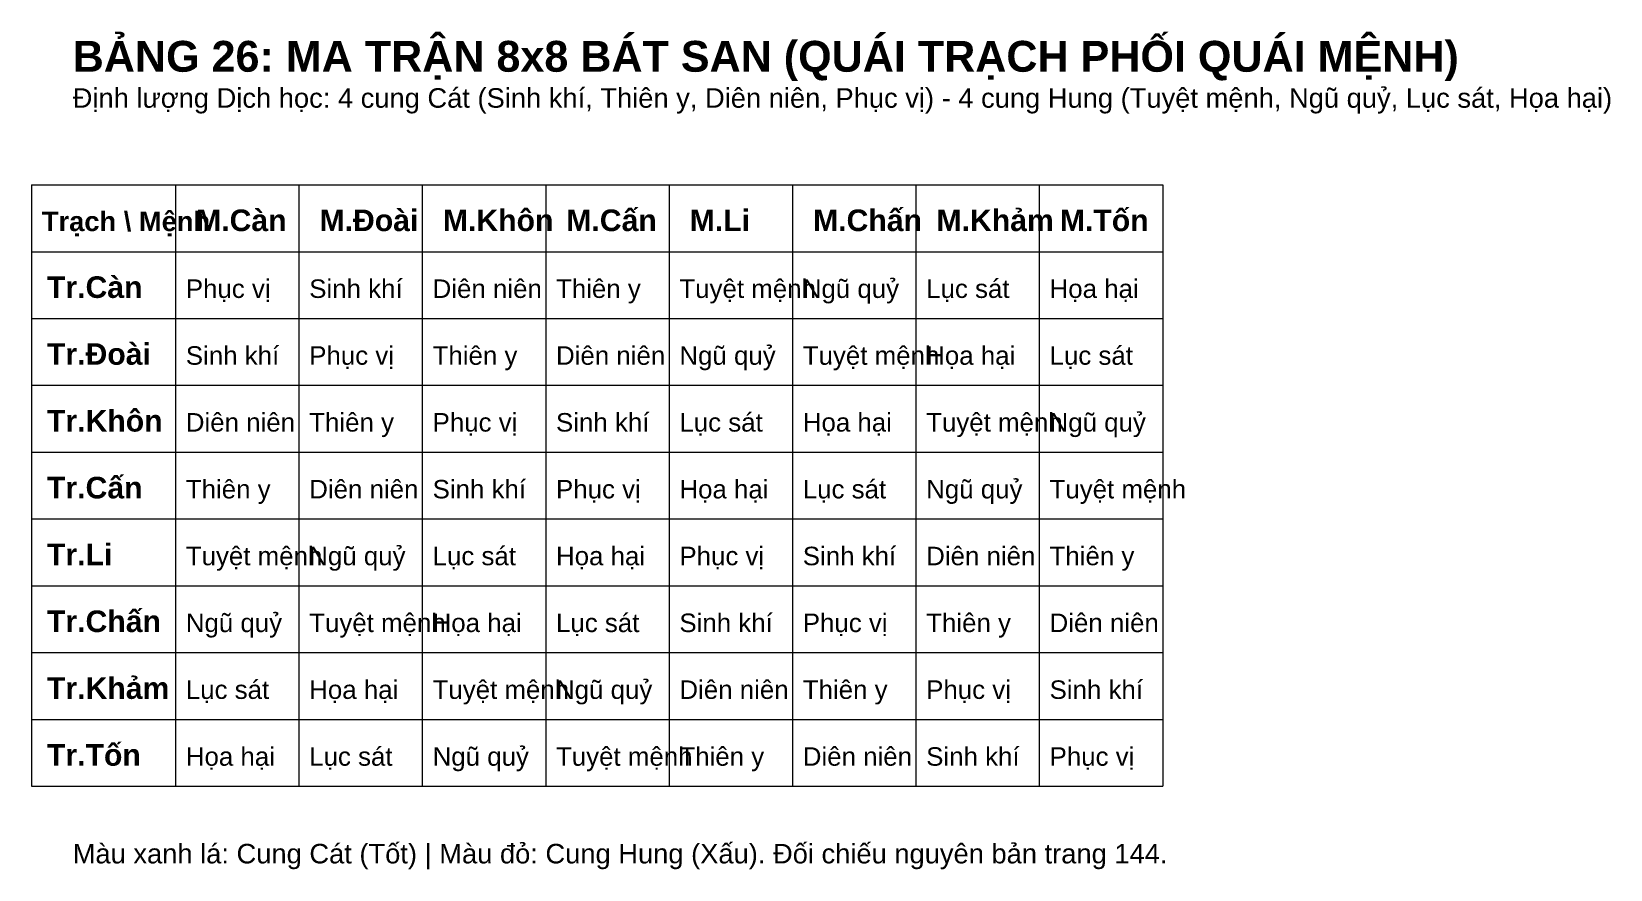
# Model space of a CAD drawing. Header units: metres. Extents: x -133 to 174, y -68 to 95.
import ezdxf

# ---------------------------------------------------------------- set-up
doc = ezdxf.new("R2010")
doc.units = ezdxf.units.M
for name, color, linetype in [('CHU_THICH', 7, 'Continuous'), ('KHUNG_BAN_VE', 7, 'Continuous'), ('SAN_CAT', 3, 'Continuous'), ('SAN_HUNG', 1, 'Continuous'), ('TIEU_DE', 7, 'Continuous')]:
    doc.layers.add(name, color=color, linetype=linetype)
doc.styles.add('VN_BOLD', font='arialbd.ttf')
doc.styles.add('VN_TEXT', font='arial.ttf')

msp = doc.modelspace()

# ---------------------------------------------------------------- linework, layer by layer
at = {"layer": 'KHUNG_BAN_VE', "lineweight": 20}
for p, q in [((-133, 65), (87, 65)), ((-133, 65), (-133, -52)), ((-105, 65), (-105, -52)), ((-81, 65), (-81, -52)), ((-57, 65), (-57, -52)), ((-33, 65), (-33, -52)), ((-9, 65), (-9, -52)), ((15, 65), (15, -52)), ((39, 65), (39, -52)), ((63, 65), (63, -52)), ((87, 65), (87, -52)), ((-133, 52), (87, 52)), ((-133, 39), (87, 39)), ((-133, 26), (87, 26)), ((-133, 13), (87, 13)), ((-133, 0), (87, 0)), ((-133, -13), (87, -13)), ((-133, -26), (87, -26)), ((-133, -39), (87, -39)), ((-133, -52), (87, -52))]:
    msp.add_line(p, q, dxfattribs=at)

# ---------------------------------------------------------------- texts
at = {"layer": 'CHU_THICH', "style": 'VN_TEXT'}
for s, p in [('Định lượng Dịch học: 4 cung Cát (Sinh khí, Thiên y, Diên niên, Phục vị) - 4 cung Hung (Tuyệt mệnh, Ngũ quỷ, Lục sát, Họa hại)', (-125, 80)), ('Màu xanh lá: Cung Cát (Tốt) | Màu đỏ: Cung Hung (Xấu). Đối chiếu nguyên bản trang 144.', (-125, -67))]:
    msp.add_text(s, height=3.8, dxfattribs=at).set_placement(p)
at = {"layer": 'SAN_CAT', "style": 'VN_TEXT'}
for s, p in [('Phục vị', (-103, 43)), ('Sinh khí', (-79, 43)), ('Diên niên', (-55, 43)), ('Thiên y', (-31, 43)), ('Sinh khí', (-103, 30)), ('Phục vị', (-79, 30)), ('Thiên y', (-55, 30)), ('Diên niên', (-31, 30)), ('Diên niên', (-103, 17)), ('Thiên y', (-79, 17)), ('Phục vị', (-55, 17)), ('Sinh khí', (-31, 17)), ('Thiên y', (-103, 4)), ('Diên niên', (-79, 4)), ('Sinh khí', (-55, 4)), ('Phục vị', (-31, 4)), ('Phục vị', (-7, -9)), ('Sinh khí', (17, -9)), ('Diên niên', (41, -9)), ('Thiên y', (65, -9)), ('Sinh khí', (-7, -22)), ('Phục vị', (17, -22)), ('Thiên y', (41, -22)), ('Diên niên', (65, -22)), ('Diên niên', (-7, -35)), ('Thiên y', (17, -35)), ('Phục vị', (41, -35)), ('Sinh khí', (65, -35)), ('Thiên y', (-7, -48)), ('Diên niên', (17, -48)), ('Sinh khí', (41, -48)), ('Phục vị', (65, -48))]:
    msp.add_text(s, height=3.6, dxfattribs=at).set_placement(p)
at = {"layer": 'SAN_HUNG', "style": 'VN_TEXT'}
for s, p in [('Tuyệt mệnh', (-7, 43)), ('Ngũ quỷ', (17, 43)), ('Lục sát', (41, 43)), ('Họa hại', (65, 43)), ('Ngũ quỷ', (-7, 30)), ('Tuyệt mệnh', (17, 30)), ('Họa hại', (41, 30)), ('Lục sát', (65, 30)), ('Lục sát', (-7, 17)), ('Họa hại', (17, 17)), ('Tuyệt mệnh', (41, 17)), ('Ngũ quỷ', (65, 17)), ('Họa hại', (-7, 4)), ('Lục sát', (17, 4)), ('Ngũ quỷ', (41, 4)), ('Tuyệt mệnh', (65, 4)), ('Tuyệt mệnh', (-103, -9)), ('Ngũ quỷ', (-79, -9)), ('Lục sát', (-55, -9)), ('Họa hại', (-31, -9)), ('Ngũ quỷ', (-103, -22)), ('Tuyệt mệnh', (-79, -22)), ('Họa hại', (-55, -22)), ('Lục sát', (-31, -22)), ('Lục sát', (-103, -35)), ('Họa hại', (-79, -35)), ('Tuyệt mệnh', (-55, -35)), ('Ngũ quỷ', (-31, -35)), ('Họa hại', (-103, -48)), ('Lục sát', (-79, -48)), ('Ngũ quỷ', (-55, -48)), ('Tuyệt mệnh', (-31, -48))]:
    msp.add_text(s, height=3.6, dxfattribs=at).set_placement(p)
at = {"layer": 'TIEU_DE', "style": 'VN_BOLD'}
for s, height, p in [('BẢNG 26: MA TRẬN 8x8 BÁT SAN (QUÁI TRẠCH PHỐI QUÁI MỆNH)', 6, (-125, 87)), ('Trạch \\ Mệnh', 3.8, (-131, 56)), ('M.Càn', 4.2, (-101, 56)), ('M.Đoài', 4.2, (-77, 56)), ('M.Khôn', 4.2, (-53, 56)), ('M.Cấn', 4.2, (-29, 56)), ('M.Li', 4.2, (-5, 56)), ('M.Chấn', 4.2, (19, 56)), ('M.Khảm', 4.2, (43, 56)), ('M.Tốn', 4.2, (67, 56)), ('Tr.Càn', 4.2, (-130, 43)), ('Tr.Đoài', 4.2, (-130, 30)), ('Tr.Khôn', 4.2, (-130, 17)), ('Tr.Cấn', 4.2, (-130, 4)), ('Tr.Li', 4.2, (-130, -9)), ('Tr.Chấn', 4.2, (-130, -22)), ('Tr.Khảm', 4.2, (-130, -35)), ('Tr.Tốn', 4.2, (-130, -48))]:
    msp.add_text(s, height=height, dxfattribs=at).set_placement(p)

doc.saveas('drawing.dxf')
